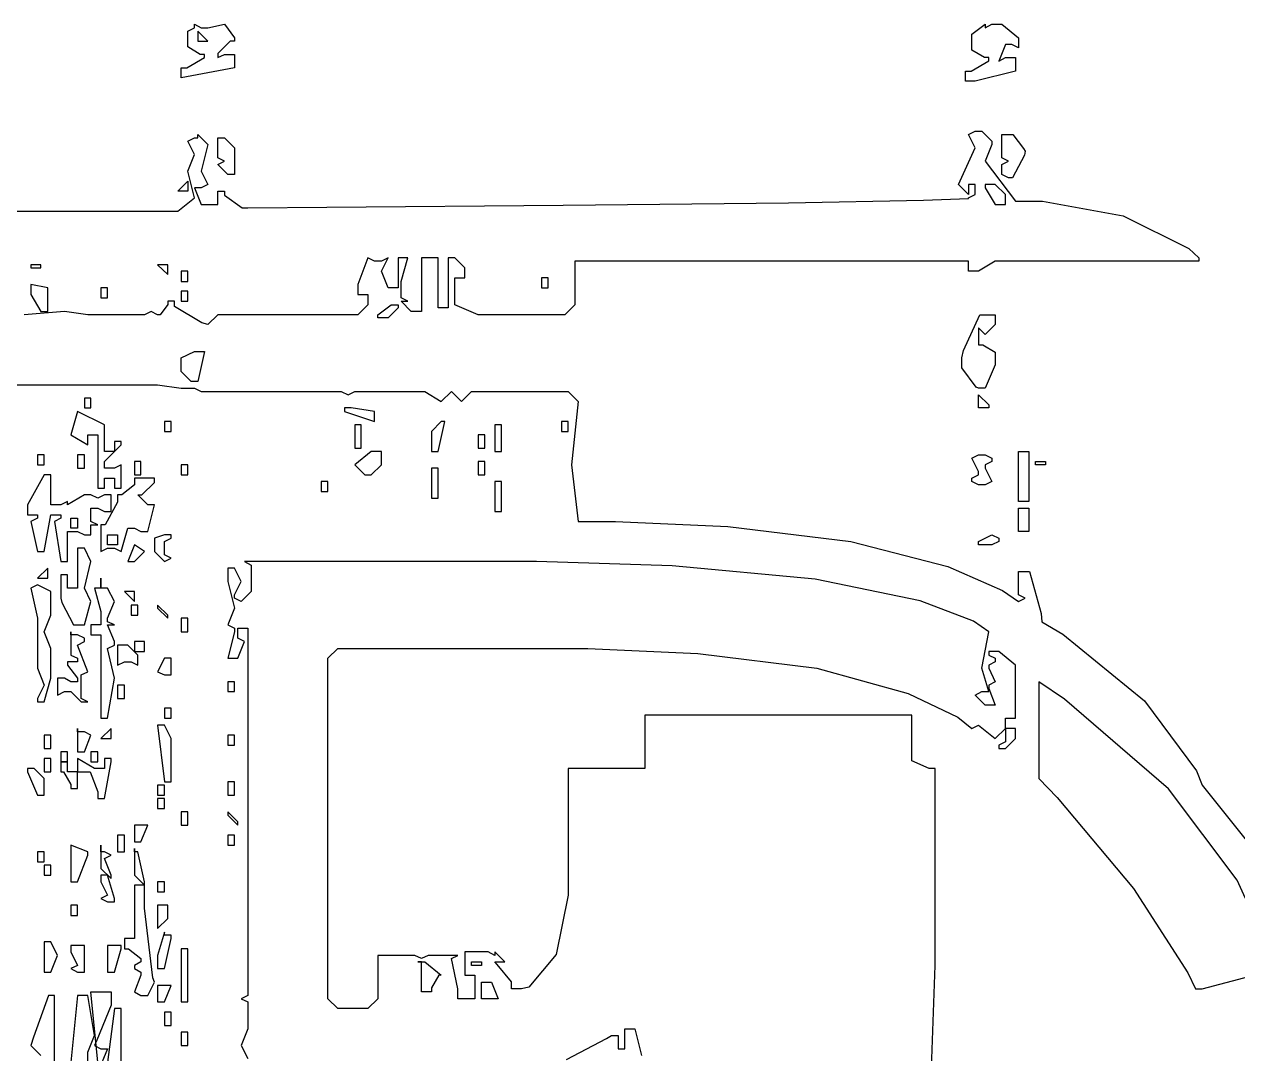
# Model space of a CAD drawing. Extents: x 97 to 264, y 28 to 329.
# Drawn here: x 192.41 to 205.23, y 199.06 to 209.94 of the extents above; entities that cross this region are included whole.
import ezdxf

# ---------------------------------------------------------------- set-up
doc = ezdxf.new("R2010")
doc.units = 0
doc.header["$MEASUREMENT"] = 0

msp = doc.modelspace()

# ---------------------------------------------------------------- linework, layer by layer
at = {"color": 32}
for points in [[(194.204, 209.939), (194.274, 209.903), (194.345, 209.903), (194.521, 209.939), (194.627, 209.797), (194.627, 209.762), (194.583, 209.762), (194.451, 209.63), (194.451, 209.586), (194.521, 209.62), (194.627, 209.62), (194.627, 209.48), (194.064, 209.374), (194.064, 209.48), (194.124, 209.48), (194.31, 209.586), (194.31, 209.62), (194.266, 209.62), (194.134, 209.7), (194.134, 209.726), (194.134, 209.867), (194.204, 209.903), (194.204, 209.939)], [(202.565, 209.939), (202.565, 209.903), (202.635, 209.939), (202.741, 209.939), (202.917, 209.797), (202.917, 209.69), (202.847, 209.726), (202.777, 209.726), (202.707, 209.55), (202.777, 209.586), (202.883, 209.586), (202.883, 209.444), (202.458, 209.338), (202.354, 209.338), (202.354, 209.444), (202.414, 209.444), (202.601, 209.551), (202.601, 209.586), (202.557, 209.586), (202.424, 209.664), (202.424, 209.69), (202.424, 209.833), (202.565, 209.939)], [(194.24, 209.867), (194.24, 209.762), (194.345, 209.762), (194.24, 209.867)], [(194.451, 208.738), (194.521, 208.738), (194.627, 208.632), (194.627, 208.351), (194.557, 208.351), (194.451, 208.456), (194.521, 208.492), (194.451, 208.528), (194.451, 208.738)], [(202.741, 208.774), (202.811, 208.774), (202.855, 208.774), (202.97, 208.625), (202.988, 208.598), (202.978, 208.554), (202.853, 208.315), (202.811, 208.315), (202.741, 208.351), (202.741, 208.456), (202.811, 208.492), (202.741, 208.528), (202.741, 208.774)], [(194.134, 208.279), (194.134, 208.175), (194.028, 208.175), (194.134, 208.279)], [(202.565, 208.209), (202.671, 208.033), (202.777, 208.033), (202.777, 208.139), (202.671, 208.245), (202.565, 208.245), (202.565, 208.209)], [(192.476, 207.363), (192.581, 207.363), (192.581, 207.397), (192.476, 207.397), (192.476, 207.363)], [(193.815, 207.397), (193.922, 207.293), (193.922, 207.397), (193.815, 207.397)], [(194.064, 207.221), (194.134, 207.221), (194.134, 207.327), (194.064, 207.327), (194.064, 207.221)], [(192.476, 207.187), (192.476, 207.081), (192.581, 206.904), (192.653, 206.904), (192.653, 207.151), (192.476, 207.187)], [(197.872, 207.257), (197.872, 207.151), (197.944, 207.151), (197.944, 207.257), (197.872, 207.257)], [(193.216, 207.045), (193.286, 207.045), (193.286, 207.151), (193.216, 207.151), (193.216, 207.045)], [(194.064, 207.01), (194.134, 207.01), (194.134, 207.117), (194.064, 207.117), (194.064, 207.01)], [(196.285, 206.974), (196.357, 206.974), (196.357, 206.94), (196.251, 206.834), (196.144, 206.834), (196.144, 206.868), (196.285, 206.974)], [(202.565, 206.868), (202.671, 206.868), (202.671, 206.764), (202.565, 206.658), (202.494, 206.728), (202.494, 206.551), (202.539, 206.551), (202.671, 206.473), (202.671, 206.445), (202.671, 206.339), (202.565, 206.092), (202.494, 206.092), (202.467, 206.102), (202.318, 206.308), (202.318, 206.375), (202.318, 206.411), (202.335, 206.491), (202.507, 206.868), (202.565, 206.868)], [(194.204, 206.481), (194.31, 206.481), (194.24, 206.163), (194.168, 206.163), (194.064, 206.269), (194.064, 206.411), (194.204, 206.481)], [(193.04, 205.882), (193.11, 205.882), (193.11, 205.986), (193.04, 205.986), (193.04, 205.882)], [(202.494, 206.022), (202.601, 205.916), (202.601, 205.882), (202.494, 205.882), (202.494, 206.022)], [(192.969, 205.846), (192.899, 205.599), (193.076, 205.493), (193.076, 205.599), (193.182, 205.599), (193.182, 205.034), (193.252, 205.034), (193.252, 205.14), (193.358, 205.14), (193.358, 205.034), (193.428, 205.034), (193.428, 205.281), (193.358, 205.246), (193.252, 205.246), (193.252, 205.317), (193.428, 205.493), (193.428, 205.529), (193.358, 205.529), (193.358, 205.423), (193.252, 205.423), (193.252, 205.705), (192.969, 205.846)], [(195.792, 205.882), (195.792, 205.846), (196.108, 205.74), (196.108, 205.846), (195.862, 205.882), (195.792, 205.882)], [(193.887, 205.74), (193.887, 205.633), (193.958, 205.633), (193.958, 205.74), (193.887, 205.74)], [(195.898, 205.457), (195.968, 205.457), (195.968, 205.705), (195.898, 205.705), (195.898, 205.457)], [(196.71, 205.599), (196.71, 205.423), (196.78, 205.423), (196.85, 205.74), (196.814, 205.74), (196.71, 205.635), (196.71, 205.599)], [(197.379, 205.705), (197.379, 205.423), (197.449, 205.423), (197.449, 205.705), (197.379, 205.705)], [(198.085, 205.633), (198.155, 205.633), (198.155, 205.74), (198.085, 205.74), (198.085, 205.633)], [(197.203, 205.457), (197.273, 205.457), (197.273, 205.599), (197.203, 205.599), (197.203, 205.457)], [(192.546, 205.281), (192.617, 205.281), (192.617, 205.387), (192.546, 205.387), (192.546, 205.281)], [(192.969, 205.246), (193.04, 205.246), (193.04, 205.387), (192.969, 205.387), (192.969, 205.246)], [(195.898, 205.281), (196.004, 205.176), (196.074, 205.176), (196.18, 205.281), (196.18, 205.423), (196.074, 205.423), (195.898, 205.281)], [(202.565, 205.387), (202.635, 205.353), (202.635, 205.317), (202.565, 205.281), (202.565, 205.246), (202.635, 205.104), (202.565, 205.07), (202.494, 205.07), (202.424, 205.104), (202.424, 205.14), (202.494, 205.176), (202.494, 205.21), (202.424, 205.353), (202.494, 205.387), (202.565, 205.387)], [(202.917, 205.423), (203.024, 205.423), (203.024, 204.894), (202.917, 204.894), (202.917, 205.423)], [(193.569, 205.176), (193.639, 205.176), (193.639, 205.317), (193.569, 205.317), (193.569, 205.176)], [(194.064, 205.176), (194.134, 205.176), (194.134, 205.281), (194.064, 205.281), (194.064, 205.176)], [(197.203, 205.176), (197.273, 205.176), (197.273, 205.317), (197.203, 205.317), (197.203, 205.176)], [(203.094, 205.317), (203.2, 205.317), (203.2, 205.281), (203.094, 205.281), (203.094, 205.317)], [(192.617, 205.176), (192.44, 204.858), (192.44, 204.752), (192.546, 204.752), (192.546, 204.717), (192.476, 204.681), (192.546, 204.365), (192.617, 204.365), (192.687, 204.752), (192.793, 204.752), (192.793, 204.717), (192.723, 204.681), (192.793, 204.258), (192.863, 204.258), (192.863, 204.575), (192.969, 204.575), (193.04, 204.541), (193.11, 204.541), (193.11, 204.647), (193.182, 204.647), (193.11, 204.681), (193.11, 204.823), (193.182, 204.823), (193.252, 204.788), (193.322, 204.788), (193.322, 204.964), (193.252, 204.964), (193.182, 204.928), (193.11, 204.964), (193.04, 204.964), (192.863, 204.858), (192.863, 204.894), (192.793, 204.858), (192.687, 204.858), (192.687, 205.176), (192.617, 205.176)], [(193.569, 205.104), (193.569, 205.07), (193.437, 204.964), (193.392, 204.964), (193.392, 204.885), (193.26, 204.647), (193.216, 204.647), (193.216, 204.365), (193.286, 204.399), (193.358, 204.399), (193.428, 204.365), (193.499, 204.611), (193.569, 204.611), (193.639, 204.575), (193.711, 204.575), (193.781, 204.858), (193.711, 204.858), (193.605, 204.964), (193.649, 204.964), (193.781, 205.096), (193.781, 205.14), (193.569, 205.14), (193.569, 205.104)], [(196.71, 204.928), (196.78, 204.928), (196.78, 205.246), (196.71, 205.246), (196.71, 204.928)], [(195.545, 205), (195.615, 205), (195.615, 205.104), (195.545, 205.104), (195.545, 205)], [(197.379, 204.788), (197.449, 204.788), (197.449, 205.104), (197.379, 205.104), (197.379, 204.788)], [(202.917, 204.823), (203.024, 204.823), (203.024, 204.575), (202.917, 204.575), (202.917, 204.823)], [(192.899, 204.717), (192.969, 204.717), (192.969, 204.611), (192.899, 204.611), (192.899, 204.717)], [(193.286, 204.541), (193.392, 204.541), (193.392, 204.435), (193.286, 204.435), (193.286, 204.541)], [(193.781, 204.505), (193.781, 204.365), (193.887, 204.258), (193.958, 204.294), (193.887, 204.329), (193.887, 204.471), (193.958, 204.505), (193.958, 204.541), (193.887, 204.541), (193.781, 204.505)], [(202.635, 204.541), (202.707, 204.505), (202.707, 204.471), (202.635, 204.435), (202.494, 204.435), (202.494, 204.471), (202.635, 204.541)], [(192.969, 204.399), (192.969, 203.976), (192.863, 203.976), (192.863, 204.118), (192.793, 204.118), (192.793, 203.87), (192.801, 203.825), (192.927, 203.589), (192.969, 203.589), (193.04, 203.589), (193.11, 203.835), (193.04, 203.976), (193.11, 204.258), (193.04, 204.399), (192.969, 204.399)], [(193.569, 204.435), (193.499, 204.258), (193.569, 204.258), (193.675, 204.365), (193.569, 204.435)], [(192.546, 204.082), (192.653, 204.082), (192.653, 204.188), (192.546, 204.082)], [(192.546, 204.012), (192.476, 203.976), (192.546, 203.659), (192.546, 203.13), (192.617, 202.953), (192.546, 202.811), (192.546, 202.777), (192.617, 202.777), (192.687, 203.024), (192.687, 203.34), (192.617, 203.517), (192.687, 203.693), (192.687, 203.942), (192.546, 204.012)], [(193.216, 204.082), (193.216, 203.976), (193.146, 203.976), (193.216, 203.729), (193.216, 203.589), (193.11, 203.589), (193.11, 203.483), (193.216, 203.483), (193.216, 202.601), (193.286, 202.601), (193.358, 203.024), (193.286, 203.34), (193.358, 203.376), (193.358, 203.412), (193.286, 203.589), (193.358, 203.589), (193.286, 203.623), (193.286, 203.659), (193.358, 203.835), (193.286, 203.976), (193.216, 203.976), (193.216, 204.082)], [(193.463, 203.942), (193.569, 203.835), (193.569, 203.942), (193.463, 203.942)], [(193.535, 203.799), (193.535, 203.693), (193.605, 203.693), (193.605, 203.799), (193.535, 203.799)], [(193.815, 203.799), (193.815, 203.765), (193.922, 203.659), (193.922, 203.693), (193.815, 203.799)], [(194.064, 203.517), (194.134, 203.517), (194.134, 203.659), (194.064, 203.659), (194.064, 203.517)], [(192.899, 203.517), (192.899, 203.27), (192.969, 203.236), (192.969, 203.2), (192.863, 203.2), (192.863, 203.164), (192.969, 203.024), (192.969, 202.988), (192.899, 202.988), (192.829, 203.024), (192.757, 203.024), (192.757, 202.847), (192.829, 202.883), (192.899, 202.883), (193.005, 202.777), (193.076, 202.777), (193.005, 202.811), (193.005, 203.06), (193.076, 203.094), (192.969, 203.376), (193.04, 203.412), (193.04, 203.447), (192.969, 203.483), (192.899, 203.483), (192.899, 203.517)], [(193.392, 203.34), (193.392, 203.164), (193.463, 203.2), (193.535, 203.2), (193.605, 203.164), (193.605, 203.27), (193.499, 203.376), (193.392, 203.376), (193.392, 203.34)], [(193.569, 203.306), (193.675, 203.306), (193.675, 203.412), (193.569, 203.412), (193.569, 203.306)], [(193.887, 203.236), (193.815, 203.094), (193.887, 203.06), (193.958, 203.06), (193.958, 203.236), (193.887, 203.236)], [(193.392, 202.811), (193.463, 202.811), (193.463, 202.953), (193.392, 202.953), (193.392, 202.811)], [(194.557, 202.883), (194.627, 202.883), (194.627, 202.988), (194.557, 202.988), (194.557, 202.883)], [(193.887, 202.601), (193.958, 202.601), (193.958, 202.707), (193.887, 202.707), (193.887, 202.601)], [(192.969, 202.494), (192.969, 202.248), (193.04, 202.248), (193.11, 202.424), (193.04, 202.458), (192.969, 202.458), (192.969, 202.494)], [(193.216, 202.388), (193.322, 202.388), (193.322, 202.494), (193.216, 202.388)], [(193.815, 202.53), (193.887, 201.929), (193.958, 201.929), (193.958, 202.388), (193.887, 202.53), (193.815, 202.53)], [(192.617, 202.282), (192.687, 202.282), (192.687, 202.424), (192.617, 202.424), (192.617, 202.282)], [(194.557, 202.318), (194.627, 202.318), (194.627, 202.424), (194.557, 202.424), (194.557, 202.318)], [(192.793, 202.142), (192.863, 202.142), (192.863, 202.248), (192.793, 202.248), (192.793, 202.142)], [(193.11, 202.142), (193.182, 202.142), (193.182, 202.248), (193.11, 202.248), (193.11, 202.142)], [(192.44, 202.071), (192.44, 202.035), (192.546, 201.789), (192.617, 201.789), (192.617, 201.965), (192.51, 202.071), (192.44, 202.071)], [(192.617, 202.035), (192.687, 202.035), (192.687, 202.178), (192.617, 202.178), (192.617, 202.035)], [(192.969, 202.178), (192.969, 202.035), (192.863, 202.035), (192.863, 202.142), (192.793, 202.142), (192.793, 202.035), (192.819, 202.035), (192.899, 201.903), (192.899, 201.859), (192.969, 201.859), (192.969, 202.035), (193.076, 202.035), (193.102, 202.035), (193.182, 201.825), (193.182, 201.753), (193.252, 201.753), (193.322, 202.142), (193.322, 202.178), (193.252, 202.178), (193.252, 202.071), (193.146, 202.071), (192.969, 202.178)], [(194.557, 201.789), (194.627, 201.789), (194.627, 201.929), (194.557, 201.929), (194.557, 201.789)], [(193.815, 201.789), (193.887, 201.789), (193.887, 201.895), (193.815, 201.895), (193.815, 201.789)], [(193.815, 201.648), (193.887, 201.648), (193.887, 201.753), (193.815, 201.753), (193.815, 201.648)], [(194.064, 201.472), (194.134, 201.472), (194.134, 201.613), (194.064, 201.613), (194.064, 201.472)], [(194.557, 201.613), (194.557, 201.577), (194.663, 201.472), (194.663, 201.506), (194.557, 201.613)], [(193.569, 201.472), (193.569, 201.296), (193.639, 201.296), (193.711, 201.472), (193.569, 201.472)], [(193.392, 201.19), (193.463, 201.19), (193.463, 201.366), (193.392, 201.366), (193.392, 201.19)], [(194.557, 201.366), (194.557, 201.26), (194.627, 201.26), (194.627, 201.366), (194.557, 201.366)], [(192.546, 201.083), (192.617, 201.083), (192.617, 201.19), (192.546, 201.19), (192.546, 201.083)], [(192.899, 201.26), (192.899, 200.871), (192.969, 200.871), (193.076, 201.154), (193.076, 201.19), (192.899, 201.26)], [(193.216, 201.26), (193.216, 201.013), (193.322, 200.907), (193.322, 200.943), (193.252, 201.119), (193.322, 201.154), (193.252, 201.19), (193.216, 201.19), (193.216, 201.26)], [(193.569, 201.224), (193.569, 200.943), (193.675, 200.837), (193.675, 200.871), (193.605, 201.19), (193.569, 201.19), (193.569, 201.224)], [(192.617, 200.943), (192.687, 200.943), (192.687, 201.047), (192.617, 201.047), (192.617, 200.943)], [(193.216, 200.907), (193.216, 200.871), (193.286, 200.731), (193.216, 200.695), (193.286, 200.66), (193.358, 200.66), (193.358, 200.695), (193.286, 200.943), (193.216, 200.943), (193.216, 200.907)], [(193.569, 200.801), (193.569, 200.272), (193.463, 200.272), (193.463, 200.165), (193.507, 200.165), (193.639, 200.061), (193.639, 200.025), (193.569, 199.989), (193.569, 199.955), (193.639, 199.919), (193.639, 199.885), (193.569, 199.708), (193.639, 199.672), (193.711, 199.672), (193.781, 199.813), (193.763, 199.857), (193.675, 200.593), (193.675, 200.837), (193.569, 200.837), (193.569, 200.801)], [(193.815, 200.767), (193.887, 200.767), (193.887, 200.871), (193.815, 200.871), (193.815, 200.767)], [(192.899, 200.518), (192.969, 200.518), (192.969, 200.624), (192.899, 200.624), (192.899, 200.518)], [(193.815, 200.624), (193.815, 200.378), (193.922, 200.484), (193.922, 200.624), (193.815, 200.624)], [(193.887, 200.342), (193.815, 200.095), (193.815, 199.955), (193.887, 199.955), (193.958, 200.272), (193.958, 200.308), (193.887, 200.308), (193.887, 200.342)], [(192.617, 200.237), (192.617, 199.919), (192.687, 199.919), (192.757, 200.095), (192.687, 200.237), (192.617, 200.237)], [(192.899, 200.165), (192.899, 200.131), (192.969, 199.989), (192.899, 199.955), (192.969, 199.919), (193.04, 199.919), (193.04, 200.201), (192.899, 200.201), (192.899, 200.165)], [(193.286, 200.201), (193.286, 199.919), (193.358, 199.919), (193.428, 200.165), (193.428, 200.201), (193.286, 200.201)], [(194.064, 199.602), (194.134, 199.602), (194.134, 200.165), (194.064, 200.165), (194.064, 199.602)], [(196.567, 200.025), (196.638, 200.025), (196.814, 199.885), (196.788, 199.885), (196.71, 199.752), (196.71, 199.708), (196.603, 199.708), (196.603, 200.025), (196.567, 200.025)], [(197.133, 200.025), (197.239, 200.025), (197.239, 199.989), (197.133, 199.989), (197.133, 200.025)], [(193.815, 199.778), (193.815, 199.602), (193.887, 199.602), (193.958, 199.778), (193.815, 199.778)], [(197.239, 199.813), (197.343, 199.813), (197.415, 199.636), (197.239, 199.636), (197.239, 199.813)], [(193.887, 199.355), (193.958, 199.355), (193.958, 199.496), (193.887, 199.496), (193.887, 199.355)], [(194.064, 199.143), (194.134, 199.143), (194.134, 199.283), (194.064, 199.283), (194.064, 199.143)]]:
    msp.add_lwpolyline(points, close=True, dxfattribs=at)
for points in [[(187.431, 207.963), (194.028, 207.963), (194.204, 208.103), (194.134, 208.385), (194.204, 208.562), (194.134, 208.704), (194.204, 208.738), (194.24, 208.738), (194.24, 208.774), (194.24, 208.774), (194.345, 208.668), (194.274, 208.385), (194.345, 208.245), (194.274, 208.209), (194.204, 208.209), (194.274, 208.033), (194.451, 208.033), (194.451, 208.175), (194.521, 208.175), (194.521, 208.131), (194.707, 207.998), (194.769, 207.998), (195.602, 208.004), (198.101, 208.025), (200.483, 208.051), (201.912, 208.078), (202.388, 208.098), (202.388, 208.103), (202.458, 208.139), (202.458, 208.245), (202.388, 208.245), (202.388, 208.139), (202.282, 208.245), (202.458, 208.632), (202.388, 208.774), (202.458, 208.808), (202.53, 208.808), (202.635, 208.704), (202.635, 208.668), (202.565, 208.492), (202.883, 208.069), (203.168, 208.069), (204.024, 207.914), (204.717, 207.567), (204.823, 207.469), (204.823, 207.433), (202.671, 207.433), (202.494, 207.327), (202.388, 207.327), (202.388, 207.433), (198.225, 207.433), (198.225, 206.974), (198.121, 206.868), (197.203, 206.868), (196.956, 206.974), (196.956, 207.257), (197.062, 207.257), (197.062, 207.363), (196.956, 207.469), (196.886, 207.469), (196.886, 206.94), (196.78, 206.94), (196.78, 207.469), (196.603, 207.469), (196.603, 206.904), (196.497, 206.904), (196.391, 207.01), (196.461, 207.01), (196.391, 207.045), (196.391, 207.221), (196.461, 207.469), (196.357, 207.469), (196.357, 207.151), (196.251, 207.151), (196.18, 207.327), (196.251, 207.469), (196.18, 207.433), (196.108, 207.433), (196.038, 207.469), (195.932, 207.187), (195.932, 207.081), (196.038, 207.081), (196.038, 206.974), (195.932, 206.868), (194.451, 206.868), (194.345, 206.764), (194.283, 206.781), (193.992, 206.954), (193.992, 207.01), (193.922, 207.01), (193.922, 206.976), (193.842, 206.868), (193.815, 206.868), (193.745, 206.904), (193.675, 206.868), (193.076, 206.868), (192.829, 206.904), (192.404, 206.868)], [(189.794, 206.128), (193.815, 206.128), (194.064, 206.092), (194.204, 206.092), (194.204, 206.092), (194.274, 206.058), (195.756, 206.058), (195.828, 206.022), (195.898, 206.058), (196.638, 206.058), (196.814, 205.952), (196.92, 206.058), (197.026, 205.952), (197.133, 206.058), (198.155, 206.058), (198.261, 205.952), (198.191, 205.281), (198.261, 204.681), (198.655, 204.681), (199.842, 204.629), (201.144, 204.471), (202.169, 204.206), (202.748, 203.954), (202.917, 203.835), (202.988, 203.87), (202.917, 203.906), (202.917, 204.152), (202.988, 204.152), (203.032, 204.152), (203.154, 203.711), (203.164, 203.623), (203.385, 203.491), (204.249, 202.787), (204.796, 202.045), (204.858, 201.895), (205.423, 201.19)], [(201.965, 198.015), (202.035, 199.989), (202.035, 202.071), (201.973, 202.071), (201.789, 202.151), (201.789, 202.178), (201.789, 202.635), (198.967, 202.635), (198.967, 202.071), (198.155, 202.071), (198.155, 200.943), (198.155, 200.733), (198.027, 200.105), (197.74, 199.76), (197.662, 199.742), (197.556, 199.742), (197.556, 199.814), (197.405, 199.999), (197.379, 200.025), (197.485, 200.025), (197.379, 200.131), (197.379, 200.095), (197.309, 200.131), (197.062, 200.131), (197.062, 199.885), (197.167, 199.885), (197.167, 199.636), (196.99, 199.636), (196.99, 199.742), (196.92, 200.061), (196.99, 200.095), (196.674, 200.095), (196.603, 200.061), (196.533, 200.095), (196.144, 200.095), (196.144, 199.636), (196.038, 199.532), (195.721, 199.532), (195.615, 199.636), (195.615, 203.236), (195.721, 203.34), (197.979, 203.34), (198.364, 203.34), (199.526, 203.288), (200.783, 203.13), (201.749, 202.865), (202.275, 202.613), (202.424, 202.494), (202.494, 202.53), (202.671, 202.388), (202.777, 202.494), (202.777, 202.354), (202.707, 202.318), (202.707, 202.282), (202.777, 202.282), (202.883, 202.388), (202.883, 202.494), (202.777, 202.494), (202.777, 202.601), (202.883, 202.601), (202.883, 203.164), (202.707, 203.306), (202.601, 203.306), (202.601, 203.27), (202.671, 203.236), (202.671, 203.2), (202.601, 203.164), (202.601, 203.13), (202.671, 202.988), (202.601, 202.953), (202.601, 202.917), (202.671, 202.741), (202.565, 202.741), (202.458, 202.847), (202.53, 202.883), (202.601, 202.883), (202.53, 203.13), (202.601, 203.517), (202.441, 203.629), (201.877, 203.842), (200.765, 204.074), (199.256, 204.213), (197.822, 204.258), (197.343, 204.258), (194.733, 204.258), (194.804, 204.222), (194.804, 203.942), (194.697, 203.835), (194.627, 203.87), (194.627, 203.906), (194.697, 204.046), (194.627, 204.188), (194.557, 204.188), (194.557, 204.046), (194.627, 203.765), (194.557, 203.589), (194.627, 203.553), (194.627, 203.517), (194.557, 203.236), (194.663, 203.236), (194.733, 203.412), (194.663, 203.447), (194.663, 203.553), (194.769, 203.553), (194.769, 199.672), (194.697, 199.636), (194.769, 199.602), (194.769, 199.319), (194.697, 199.143), (194.769, 199.003)], [(205.317, 200.695), (205.228, 200.889), (204.5, 201.856), (203.402, 202.803), (203.13, 202.988), (203.13, 201.965), (203.323, 201.763), (204.13, 200.802), (204.707, 199.911), (204.788, 199.742), (204.858, 199.742), (208.209, 200.624)], [(192.723, 198.967), (192.723, 199.672), (192.661, 199.672), (192.502, 199.231), (192.476, 199.143), (192.581, 199.037)], [(193.076, 198.544), (193.076, 199.073), (193.146, 199.249), (193.076, 199.672), (192.969, 199.672), (192.899, 198.967)], [(193.182, 198.967), (193.11, 199.708), (193.322, 199.708), (193.322, 199.567), (193.172, 199.197), (193.146, 199.143), (193.216, 199.107), (193.286, 199.107), (193.182, 198.86)], [(193.428, 195.898), (193.428, 199.532), (193.358, 199.532), (193.286, 198.967)], [(198.137, 198.994), (198.56, 199.215), (198.614, 199.249), (198.684, 199.249), (198.684, 199.107), (198.754, 199.107), (198.754, 199.319), (198.86, 199.319), (198.931, 199.037)]]:
    msp.add_lwpolyline(points, dxfattribs=at)

doc.saveas('drawing.dxf')
